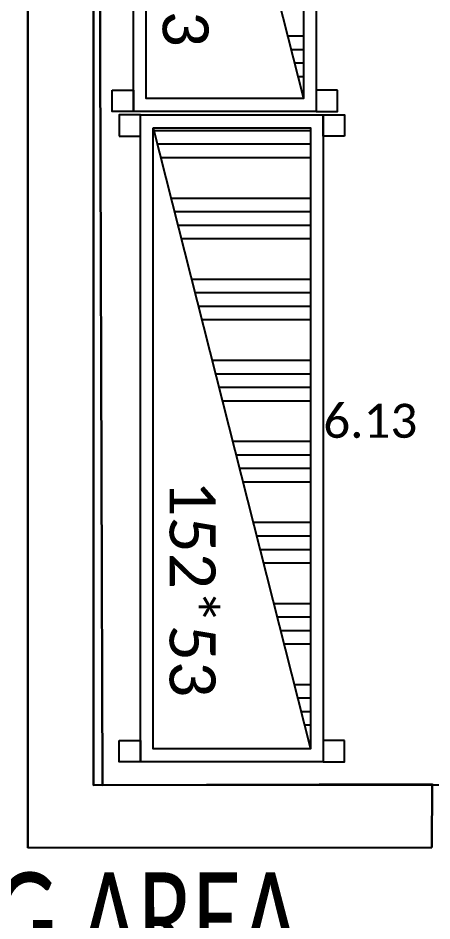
# Model space of a CAD drawing. Header units: millimetres. Extents: x -10496 to -5455, y -188 to 7293.
# Drawn here: x -6425.4 to -6328.1, y 5146.9 to 5359 of the extents above; entities that cross this region are included whole.
import ezdxf

# ---------------------------------------------------------------- set-up
doc = ezdxf.new("R2010")
doc.units = ezdxf.units.MM
for name, color, linetype in [('GJC ALAN', 2, 'Continuous'), ('Kıtc-006 Yazı 001', 1, 'Continuous'), ('Kıtc-008 Rakam', 1, 'Continuous'), ('Kıtc-041 İstif Rafı', 7, 'Continuous')]:
    doc.layers.add(name, color=color, linetype=linetype)
doc.layers.add('GJC_duvar', color=10, linetype='Continuous', lineweight=30)
doc.styles.get("Standard").update_dxf_attribs({"font": 'calibri.ttf', "height": 15})
doc.styles.add('Ölçü50', font='calibri.ttf', dxfattribs={"width": 0.7})

# ---------------------------------------------------------------- blocks, each defined once
blk = doc.blocks.new('A$C64477347')
at = {"layer": 'Kıtc-041 İstif Rafı'}
h = blk.add_hatch(dxfattribs=at)
h.set_pattern_fill('ANSI34', color=254, angle=45)
h.set_pattern_definition([(90, (8380.205, 5919.05), (-19.05, 4e-15), []), (90, (8383.38, 5922.225), (-19.05, 4e-15), []), (90, (8386.555, 5925.4), (-19.05, 4e-15), []), (90, (8389.73, 5928.575), (-19.05, 4e-15), [])])
h.paths.add_polyline_path([(149, 45), (3, 45), (3, 8)])
blk.add_line((3, 8), (149, 45), dxfattribs=at)
for points in [[(5, 53), (5, 48), (0, 48), (0, 53)], [(147, 53), (147, 48), (152, 48), (152, 53)], [(0, 5), (0, 48), (152, 48), (152, 5)], [(3, 8), (3, 45), (149, 45), (149, 8)], [(5, 0), (5, 5), (0, 5), (0, 0)], [(147, 0), (147, 5), (152, 5), (152, 0)]]:
    blk.add_lwpolyline(points, close=True, dxfattribs=at)
blk.add_text('152*53', height=10.8, dxfattribs=at).set_placement((85.81, 11.86))
blk = doc.blocks.new('new ytong')
at = {"layer": 'GJC_duvar'}
for points in [[(-18031.54, 6105.94), (-18031.54, 5425.36)], [(-17936.52, 5440.3), (-18016.08, 5440.05), (-18016.08, 6101.4)], [(-17936.53, 5425.37), (-17936.52, 5440.37)]]:
    blk.add_lwpolyline(points, dxfattribs=at)
at = {"layer": 'GJC_duvar', "elevation": 46.43}
blk.add_lwpolyline([(-18031.54, 5425.36), (-17936.53, 5425.37)], dxfattribs=at)

msp = doc.modelspace()

# ---------------------------------------------------------------- block references
at = {"layer": 'Kıtc-041 İstif Rafı', "rotation": 270}
for p in [(-6403.26, 5489.12), (-6401.62, 5336.29)]:
    msp.add_blockref('A$C64477347', p, dxfattribs=at)

# ---------------------------------------------------------------- texts
at = {"layer": 'Kıtc-006 Yazı 001', "lineweight": 0, "insert": (-6558.22, 5158.19), "char_height": 21.6, "attachment_point": 1, "rotation": 0.0406, "style": 'Ölçü50'}
msp.add_mtext_dynamic_manual_height_columns('{\\fCalibri Light|b0|i0|c162|p34;DISHWASHING AREA\\P64m2}', width=195.5618, gutter_width=2.48, heights=[132], dxfattribs=at)
at = {"layer": 'Kıtc-008 Rakam', "color": 1}
msp.add_text('6.13', height=8, dxfattribs=at).set_placement((-6353.62, 5260.41))

# ---------------------------------------------------------------- next in the draw order: block references
at = {"layer": 'GJC_duvar', "color": 41, "true_color": 0xf4ee51}
msp.add_blockref('new ytong', (11608.46, -261.26), dxfattribs=at)

# ---------------------------------------------------------------- next in the draw order: linework, layer by layer
at = {"layer": 'GJC ALAN', "color": 40, "lineweight": 30, "true_color": 0xf8d731}
msp.add_lwpolyline([(-6407.63, 5840.14), (-6405.53, 5178.79), (-6042.77, 5179.1), (-6042.17, 5732.73), (-6134.81, 5759.96), (-6139.09, 5745.4), (-6229.28, 5771.9), (-6225, 5786.46)], close=True, dxfattribs=at)

doc.saveas('drawing.dxf')
